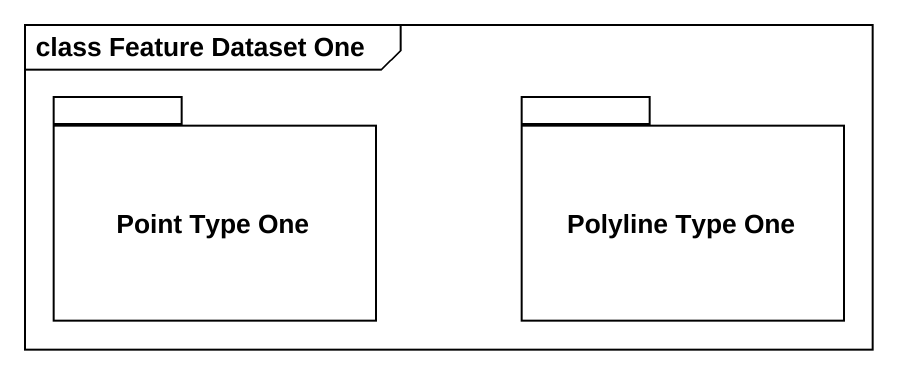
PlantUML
@startuml
mainframe class Feature Dataset One
package "Point Type One" as Point_Type_One {
}
package "Polyline Type One" as Polyline_Type_One {
}
@enduml
